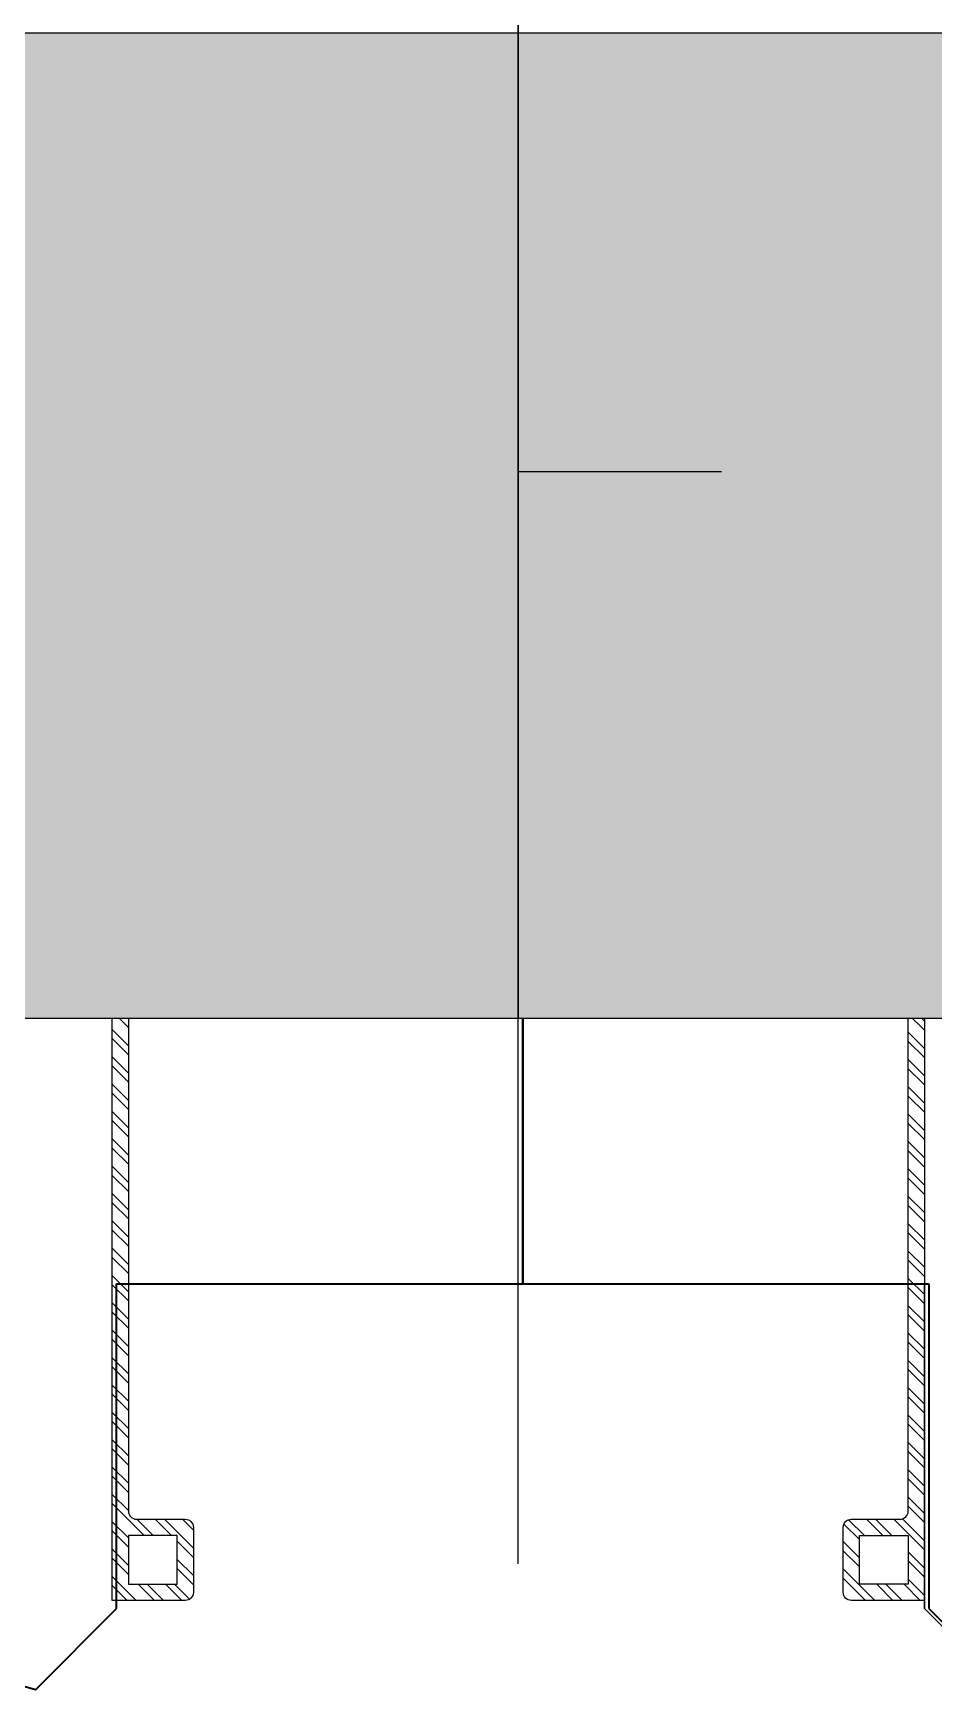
# Model space of a CAD drawing. Header units: millimetres. Extents: x -4391136 to -1798569, y -886572 to -291056.
# Drawn here: x -2453151.2 to -2453040.4, y -393615.9 to -393411.9 of the extents above; entities that cross this region are included whole.
import ezdxf

# ---------------------------------------------------------------- set-up
doc = ezdxf.new("R2010")
doc.units = ezdxf.units.MM
doc.set_wipeout_variables(frame=1)
doc.layers.add('010 - ASPG_FASTERN_DEF_SUB', color=7, linetype='Continuous', plot=False)
doc.layers.add('010 - ASPG_FRAMING_DEF_SUB', color=7, linetype='Continuous', plot=False)
for name, color, linetype in [('010 - ASPG_FLASHING_HATCH_', 7, 'Continuous'), ('010 - ASPG_FLASHING_MAIN_COLOR_2', 7, 'Continuous'), ('010 - ASPG_FLASHING_MAIN_COLOR_4', 7, 'Continuous'), ('010 - ASPG_FLASHING_WIPEOUT_', 7, 'Continuous'), ('010 - ASPG_FRAMING_CUT_COLOR_4', 7, 'Continuous'), ('010 - ASPG_FRAMING_HATCH_', 7, 'Continuous'), ('010 - ASPG_FRAMING_MAIN_COLOR_1', 7, 'Continuous'), ('010 - ASPG_FRAMING_SUB_COLOR_2', 7, 'Continuous'), ('010 - ASPG_FRAMING_WIPEOUT_', 7, 'Continuous'), ('_PP-Dim', 7, 'Continuous'), ('Xref-C-1-PP17-AR-2214-01-B$0$A-GLAZ-CURT', 7, 'Continuous'), ('Xref-C-1-PP17-AR-2214-01-B$0$S-BEAM', 7, 'Continuous'), ('Xref-C-1-PP17-AR-2214-01-B$0$WALL-E', 7, 'Continuous')]:
    doc.layers.add(name, color=color, linetype=linetype)
pattern_1 = [(270, (1257419.243240032, -520041.6224064054), (0.6549599250656583, -1.134423872092541), [0.7562825813950264, -1.512565162790053]), (29.99999999999978, (1257419.243240032, -520041.6224064054), (0.6549599293588203, 1.134423869613882), [0.7562825813950259, -1.512565162790052]), (329.9999999999998, (1257419.243240032, -520041.6224064054), (1.309919854424478, -2.478657937293614e-09), [-1.512565162790051, 0.7562825813950254])]
pattern_2 = [(314.9999999999999, (1257419.492862033, -520021.6224064054), (1.336931354494228, 1.336931354494224), []), (44.99999999999984, (1257419.492862033, -520021.6224064054), (-1.336931354494223, 1.336931354494228), [])]
pattern_3 = [(270, (1257419.442484036, -520043.9224064054), (0.6549599250656583, -1.134423872092541), [0.7562825813950264, -1.512565162790053]), (29.99999999999978, (1257419.442484036, -520043.9224064054), (0.6549599293588203, 1.134423869613882), [0.7562825813950259, -1.512565162790052]), (329.9999999999998, (1257419.442484036, -520043.9224064054), (1.309919854424478, -2.478657937293614e-09), [-1.512565162790051, 0.7562825813950254])]
pattern_4 = [(314.9999999999999, (1257419.192862035, -520023.9224064054), (1.336931354494228, 1.336931354494224), []), (44.99999999999984, (1257419.192862035, -520023.9224064054), (-1.336931354494223, 1.336931354494228), [])]

# ---------------------------------------------------------------- blocks, each defined once
blk = doc.blocks.new('Xref-C-1-PP17-AR-2214-01-B$0$DPA_Curved type B - Curved Type B-V45-ENTRANCE 2 - LOWER ROOF FLOOR PLAN01-flat-1')
at = {"layer": 'Xref-C-1-PP17-AR-2214-01-B$0$A-GLAZ-CURT', "lineweight": 9}
h = blk.add_hatch(dxfattribs=at)
h.set_pattern_fill('ACET-2D-FP_28', angle=90, style=0, pattern_type=2)
h.set_pattern_definition([(49.99999999999999, (2729937.736, 503333.3970000008), (-459.0337474724126, 385.1750482020262), [76.2, -838.2]), (355, (2729937.736, 503333.3970000008), (65.28252745750682, 746.1827032957547), [60.96000000000002, -670.5600000000001]), (100.451, (2729998.464, 503328.0840000007), (-693.3830033246076, -127.8976821547151), [64.76000000000005, -712.3600000000005]), (46.18400000000002, (2729937.736, 503536.5970000007), (-648.57248621923, 622.3064181256742), [114.3, -1257.299999999999]), (96.63599999999998, (2730028.096000001, 503522.5830000007), (-1050.534318683824, -122.2199233656637), [97.14000000000117, -1068.540000000013]), (351.184, (2729937.736, 503536.5970000007), (172.1971373415032, 1110.274966525139), [91.44000000000007, -1005.840000000001]), (21.00000000000002, (2730039.336000001, 503485.7970000007), (-214.7433929342338, 559.4256646482162), [76.20000000000027, -838.2000000000031]), (326, (2730039.336000001, 503485.7970000007), (418.8539380654042, 620.9765000836201), [60.95999999999974, -670.559999999997]), (71.45100000000002, (2730089.874, 503451.7080000007), (-668.4524660190125, 224.2969172171013), [64.75999999999986, -712.3599999999984]), (37.50000000000001, (2729937.736, 503333.3970000008), (-158.7692420154775, 206.9121046213362), [33.528, -628.904, 33.528, -1320.292]), (37.50000000000001, (2729937.736, 503333.3970000008), (-158.7692420154775, 206.9121046213362), [-695.96, -647.192, 33.528, -639.572]), (7.499999999999995, (2729937.736, 503333.3970000008), (-47.30360574389218, 359.3065578758988), [33.52799999999999, -354.5839999999999, 33.52799999999999, -870.204]), (7.499999999999995, (2729937.736, 503333.3970000008), (-47.30360574389218, 359.3065578758988), [-421.64, -613.6639999999999, 33.52799999999999, -223.012]), (327.5, (2729711.168000001, 503333.3970000008), (146.1911639370438, 229.474161533996), [33.52800000000036, -220.4720000000024, -1844.04000000002]), (327.5, (2729711.168000001, 503333.3970000008), (146.1911639370438, 229.474161533996), [-254.0000000000028, 33.52800000000036, -758.9520000000082, -1051.560000000011]), (327.5, (2729711.168000001, 503333.3970000008), (146.1911639370438, 229.474161533996), [-1046.480000000011, 33.52800000000036, -1018.032000000011]), (317.5, (2729609.568, 503333.3970000008), (321.0978918266118, 350.4168590258025), [33.52799999999964, -296.6719999999968, 33.52799999999964, -1239.519999999987]), (317.5, (2729609.568, 503333.3970000008), (321.0978918266118, 350.4168590258025), [-363.7279999999961, -492.7599999999947, 33.52799999999964, -713.2319999999922])])
h.paths.add_polyline_path([(-3.259629011154175e-09, -671.488426612399), (-3.259629011154175e-09, -750.0000001529115), (149.9999999967404, -750.0000001529115), (149.9999999967404, -700.0000001529697), (189.999999997206, -700.0000001529697), (199.999999997206, -690.0000001530279), (173.1051923334599, -576.677522799524), (156.8743433556519, -461.3437719100621), (151.4483587355353, -345.0000000798609), (156.8743433412164, -228.6562282490777), (173.2759108911268, -112.603146939131), (199.9999999529682, -6.402842700481415e-10), (173.1051923055202, 113.3224773565307), (156.8743433435448, 228.6562282480299), (151.4483587383293, 345.0000000788714), (156.8743433584459, 461.3437719088979), (173.2759108911268, 577.3968530856073), (199.999999997206, 690.0000001520966), (189.999999997206, 700.0000001521548), (149.9999999967404, 700.0000001521548), (149.9999999967404, 750.0000001518638), (-3.259629011154175e-09, 750.0000001518638)])
at = {"layer": 'Xref-C-1-PP17-AR-2214-01-B$0$A-GLAZ-CURT', "color": 7, "lineweight": 35}
for p, q in [((150, 750.0000001523877), (0, 750.0000001523877)), ((0, 750.0000001523877), (0, -750.0000001523877)), ((150, 700.0000001526787), (150, 750.0000001523877)), ((190, 700.0000001526787), (150, 700.0000001526787)), ((200, 690.0000001526205), (190, 700.0000001526787))]:
    blk.add_line(p, q, dxfattribs=at)
blk.add_arc((1401.480889340397, 344.9999999998836), 1250.032530598756, 163.9788116621144, 196.0211883314746, dxfattribs=at)
blk = doc.blocks.new('Xref-C-1-PP17-AR-2214-01-B$0$DPA_Curved type B - Curved Type B-V35-ENTRANCE 2 - LOWER ROOF FLOOR PLAN01-flat-1')
at = {"layer": 'Xref-C-1-PP17-AR-2214-01-B$0$A-GLAZ-CURT', "color": 7}
for p, q in [((0, 750.0000001523877), (0, -750.0000001523877)), ((0, -750.0000001523877), (0, 750.0000001523877)), ((150, 700.5497543978272), (150, 750.0000001523877)), ((150, 750.0000001523877), (150, 700.5497543978272))]:
    blk.add_line(p, q, dxfattribs=at)
blk = doc.blocks.new('Xref-C-1-PP17-AR-2214-01-B$0$DPA_Curved type A - Curved Type A-V34-ENTRANCE 2 - LOWER ROOF FLOOR PLAN01-flat-1')
at = {"layer": 'Xref-C-1-PP17-AR-2214-01-B$0$A-GLAZ-CURT', "color": 7}
for p, q in [((0, 750.0000001523877), (0, -750.0000001523877)), ((0, -750.0000001523877), (0, 750.0000001523877)), ((190.0000000004657, -700.0000001520966), (200.0000000004657, -690.0000001542503)), ((200.0000000004657, -690.0000001542503), (190.0000000004657, -700.0000001520966)), ((150.0000000004657, -750.0000001523877), (150.0000000004657, -700.0000001520966)), ((150.0000000004657, -700.0000001520966), (190.0000000004657, -700.0000001520966)), ((190.0000000004657, -700.0000001520966), (150.0000000004657, -700.0000001520966)), ((150.0000000004657, -700.0000001520966), (150.0000000004657, -750.0000001523877))]:
    blk.add_line(p, q, dxfattribs=at)
blk = doc.blocks.new('Xref-C-1-PP17-AR-2214-01-B$0$DPA_Curved type A - Curved Type A-V14-ENTRANCE 2 - LOWER ROOF FLOOR PLAN01-flat-1')
at = {"layer": 'Xref-C-1-PP17-AR-2214-01-B$0$A-GLAZ-CURT', "lineweight": 9}
h = blk.add_hatch(dxfattribs=at)
h.set_pattern_fill('ACET-2D-FP_15', angle=90, style=0, pattern_type=2)
h.set_pattern_definition([(49.99999999999999, (2729937.736, 501833.3970000008), (-459.0337474724126, 385.1750482020262), [76.2, -838.2]), (355, (2729937.736, 501833.3970000008), (65.28252745750682, 746.1827032957547), [60.96000000000002, -670.5600000000001]), (100.451, (2729998.464, 501828.0840000007), (-693.3830033246076, -127.8976821547151), [64.76000000000005, -712.3600000000005]), (46.18400000000002, (2729937.736, 502036.5970000007), (-648.57248621923, 622.3064181256742), [114.3, -1257.299999999999]), (96.63599999999998, (2730028.096000001, 502022.5830000007), (-1050.534318683824, -122.2199233656637), [97.14000000000117, -1068.540000000013]), (351.184, (2729937.736, 502036.5970000007), (172.1971373415032, 1110.274966525139), [91.44000000000007, -1005.840000000001]), (21.00000000000002, (2730039.336000001, 501985.7970000007), (-214.7433929342338, 559.4256646482162), [76.20000000000027, -838.2000000000031]), (326, (2730039.336000001, 501985.7970000007), (418.8539380654042, 620.9765000836201), [60.95999999999974, -670.559999999997]), (71.45100000000002, (2730089.874, 501951.7080000007), (-668.4524660190125, 224.2969172171013), [64.75999999999986, -712.3599999999984]), (37.50000000000001, (2729937.736, 501833.3970000008), (-158.7692420154775, 206.9121046213362), [33.528, -628.904, 33.528, -1320.292]), (37.50000000000001, (2729937.736, 501833.3970000008), (-158.7692420154775, 206.9121046213362), [-695.96, -647.192, 33.528, -639.572]), (7.499999999999995, (2729937.736, 501833.3970000008), (-47.30360574389218, 359.3065578758988), [33.52799999999999, -354.5839999999999, 33.52799999999999, -870.204]), (7.499999999999995, (2729937.736, 501833.3970000008), (-47.30360574389218, 359.3065578758988), [-421.64, -613.6639999999999, 33.52799999999999, -223.012]), (327.5, (2729711.168000001, 501833.3970000008), (146.1911639370438, 229.474161533996), [33.52800000000036, -220.4720000000024, -1844.04000000002]), (327.5, (2729711.168000001, 501833.3970000008), (146.1911639370438, 229.474161533996), [-254.0000000000028, 33.52800000000036, -758.9520000000082, -1051.560000000011]), (327.5, (2729711.168000001, 501833.3970000008), (146.1911639370438, 229.474161533996), [-1046.480000000011, 33.52800000000036, -1018.032000000011]), (317.5, (2729609.568, 501833.3970000008), (321.0978918266118, 350.4168590258025), [33.52799999999964, -296.6719999999968, 33.52799999999964, -1239.519999999987]), (317.5, (2729609.568, 501833.3970000008), (321.0978918266118, 350.4168590258025), [-363.7279999999961, -492.7599999999947, 33.52799999999964, -713.2319999999922])])
h.paths.add_polyline_path([(-3.259629011154175e-09, -750.0000001529115), (149.9999999967404, -750.0000001529115), (149.9999999967404, -700.0000001526205), (189.999999997206, -700.0000001526205), (199.999999997206, -690.0000001547742), (173.0546247502789, -460.8418314472074), (156.8637420292944, -230.6736867153668), (151.462835598737, -1.164153218269348e-09), (156.8637420292944, 230.6736867130967), (173.2759108911268, 462.7237694916548), (199.999999997206, 690.0000001525041), (189.999999997206, 700.0000001525041), (149.9999999967404, 700.0000001525041), (149.9999999967404, 750.0000001518638), (-3.259629011154175e-09, 750.0000001518638)])
at = {"layer": 'Xref-C-1-PP17-AR-2214-01-B$0$A-GLAZ-CURT', "color": 7, "lineweight": 35}
for p, q in [((0, 750.0000001523877), (0, -750.0000001523877)), ((190, -700.0000001520966), (200, -690.0000001543085)), ((150, -750.0000001523877), (150, -700.0000001520966)), ((150, -700.0000001520966), (190, -700.0000001520966)), ((0, -750.0000001523877), (150, -750.0000001523877))]:
    blk.add_line(p, q, dxfattribs=at)
blk = doc.blocks.new('W-1-PP17-ENT2_REV00_20260526-152612_EX_LOPF-1')
at = {"layer": 'Xref-C-1-PP17-AR-2214-01-B$0$S-BEAM', "color": 7}
blk.add_line((-19234.99999829847, -10205.01763978606), (470.0000017015263, -10205.01763978606), dxfattribs=at)
at = {"layer": 'Xref-C-1-PP17-AR-2214-01-B$0$WALL-E', "color": 7}
blk.add_line((970.0000017015263, -10204.99999999866), (-13434.99999984959, -10204.99999999866), dxfattribs=at)
at = {"color": 7, "rotation": 270}
for name, p in [('Xref-C-1-PP17-AR-2214-01-B$0$DPA_Curved type B - Curved Type B-V35-ENTRANCE 2 - LOWER ROOF FLOOR PLAN01-flat-1', (-6684.999999696855, -10205.0088198926)), ('Xref-C-1-PP17-AR-2214-01-B$0$DPA_Curved type B - Curved Type B-V45-ENTRANCE 2 - LOWER ROOF FLOOR PLAN01-flat-1', (-6684.450245452113, -10205.0088198926)), ('Xref-C-1-PP17-AR-2214-01-B$0$DPA_Curved type A - Curved Type A-V34-ENTRANCE 2 - LOWER ROOF FLOOR PLAN01-flat-1', (-5184.999999696855, -10205.0088198926)), ('Xref-C-1-PP17-AR-2214-01-B$0$DPA_Curved type A - Curved Type A-V14-ENTRANCE 2 - LOWER ROOF FLOOR PLAN01-flat-1', (-5184.450245451648, -10205.0088198926))]:
    blk.add_blockref(name, p, dxfattribs=at)
blk = doc.blocks.new('*U1996')
at = {"color": 7}
blk.add_wipeout([(9.094947017729282e-13, -5.4569682106375694e-12), (6969.999999999998, -5.4569682106375694e-12), (6969.999999999998, 119.92499999998472), (9.094947017729282e-13, 119.92499999998472)], dxfattribs=at).dxf.layer = '010 - ASPG_FRAMING_WIPEOUT_'
at = {"layer": '010 - ASPG_FRAMING_MAIN_COLOR_1', "color": 7}
blk.add_line((2.91038304567337e-11, 0), (6970, 0), dxfattribs=at)
blk = doc.blocks.new('*U3397')
at = {"layer": '010 - ASPG_FRAMING_HATCH_', "transparency": 33554585}
h = blk.add_hatch(dxfattribs=at)
h.set_pattern_fill('ANSI32', scale=0.25)
h.set_pattern_definition([(45, (0, 0), (-1.683798022700467, 1.683798022700467), []), (45, (1.1225325, 0), (-1.683798022700467, 1.683798022700467), [])])
edge = h.paths.add_edge_path()
edge.add_line((2.000000000009768, -50.0000000001819), (2.000000000009536, -75.00000000027285))
edge.add_line((2.000000000009536, -75.00000000027285), (-1.376676550535194e-14, -75.00000000027285))
edge.add_line((-1.377727649045784e-14, -75.00000000027285), (2.183725214694612e-13, -49.00000000020555))
edge.add_arc((0.9999999999907824, -49.00000000021976), 0.999999999990564, 89.99999999918577, 179.9999999991858, ccw=False)
edge.add_line((1.000000000004993, -48.00000000022919), (62.99999999987471, -48.00000000022955))
edge.add_arc((62.99999999988892, -47.00000000023898), 0.999999999990564, 269.9999999991858, 359.9999999991858)
edge.add_line((63.99999999987948, -47.00000000025319), (63.99999999987995, 47.00000000025248))
edge.add_arc((62.99999999988939, 47.00000000023827), 0.999999999990564, 8.142219984623432e-10, 90.00000000081424)
edge.add_line((62.99999999987518, 48.00000000022884), (1.000000000005464, 48.00000000022919))
edge.add_arc((0.9999999999912551, 49.00000000021976), 0.999999999990564, 180.0000000008142, 270.0000000008142, ccw=False)
edge.add_line((6.91122180303467e-13, 49.00000000020555), (9.232719782633861e-13, 75.00000000027285))
edge.add_line((9.232719782633861e-13, 75.00000000027285), (2.000000000010473, 75.00000000027285))
edge.add_line((2.000000000010473, 75.00000000027285), (2.000000000010241, 50.0000000001819))
edge.add_line((2.000000000010241, 50.0000000001819), (140.9999999998781, 50.00000000018107))
edge.add_line((140.9999999998781, 50.00000000018107), (140.9999999998781, 41.00000000016652))
edge.add_arc((139.9999999998876, 41.00000000018073), 0.999999999990564, 269.9999999991858, 359.9999999991858, ccw=False)
edge.add_line((139.9999999998734, 40.00000000019017), (131.999999999892, 40.00000000019029))
edge.add_arc((131.9999999998778, 41.00000000018085), 0.999999999990564, 180.0000000008142, 270.0000000008142, ccw=False)
edge.add_line((130.9999999998872, 41.00000000016664), (130.9999999998872, 47.00000000025214))
edge.add_arc((129.9999999998967, 47.00000000023793), 0.999999999990564, 8.142219984623432e-10, 90.00000000081424)
edge.add_line((129.9999999998824, 48.00000000022849), (66.99999999989429, 48.00000000022884))
edge.add_arc((66.99999999988007, 47.00000000023827), 0.999999999990564, 89.99999999918577, 179.9999999991858)
edge.add_line((65.99999999988951, 47.00000000025248), (65.99999999988903, -47.00000000025319))
edge.add_arc((66.99999999987959, -47.00000000023898), 0.999999999990564, 180.0000000008142, 270.0000000008142)
edge.add_line((66.9999999998938, -48.00000000022955), (129.9999999998819, -48.0000000002299))
edge.add_arc((129.9999999998961, -47.00000000023933), 0.999999999990564, 269.9999999991858, 359.9999999991858)
edge.add_line((130.9999999998867, -47.00000000025354), (130.9999999998868, -41.00000000357866))
edge.add_arc((131.9999999998773, -41.00000000359287), 0.999999999990564, 89.99999999918577, 179.9999999991858, ccw=False)
edge.add_line((131.9999999998915, -40.0000000036023), (139.9999999998729, -40.00000000360242))
edge.add_arc((139.9999999998871, -41.00000000359299), 0.999999999990564, 8.14225131762214e-10, 90.00000000081423, ccw=False)
edge.add_line((140.9999999998777, -41.00000000357878), (140.9999999998776, -50.00000000632181))
edge.add_line((140.9999999998776, -50.00000000632181), (2.000000000009777, -50.0000000001819))
h.paths.add_polyline_path([(138.9999999998686, 48.00000000022837), (138.9999999998686, 42.00000000355348), (132.9999999998968, 42.0000000035536), (132.9999999998968, 48.00000000022849)], flags=16)
h.paths.add_polyline_path([(138.999999999868, -48.00000000023002), (138.9999999998681, -42.00000000355513), (132.9999999998963, -42.00000000355501), (132.9999999998962, -48.00000000023001)], flags=16)
at = {"layer": '010 - ASPG_FRAMING_HATCH_'}
h = blk.add_hatch(dxfattribs=at)
h.set_pattern_fill('ANSI37', scale=0.5954980955866349, angle=-90.00000000000001)
h.set_pattern_definition(pattern_2)
edge = h.paths.add_edge_path()
edge.add_ellipse((57.77220869647454, 55.00000000111321), major_axis=(-3.509070088518285e-14, -4.999999999272404), ratio=0.6444816938462435, start_angle=0, end_angle=180)
edge.add_line((57.77220869647455, 60.00000000018189), (61.99999999977764, 60.00000000018189))
edge.add_arc((61.99999999977037, 60.30000000023573), 0.3000000000538421, -89.99999999861039, -1.389609784768862e-09)
edge.add_line((62.29999999982421, 60.30000000022845), (62.29999999982421, 61.00000000018188))
edge.add_line((62.29999999982421, 61.00000000018188), (61.79999999982421, 61.50000000041472))
edge.add_line((61.79999999982421, 61.50000000041472), (62.29999999982421, 62.00000000018188))
edge.add_line((62.29999999982421, 62.00000000018188), (61.79999999982421, 62.50000000041472))
edge.add_line((61.79999999982421, 62.50000000041472), (62.29999999982421, 63.00000000018188))
edge.add_line((62.29999999982421, 63.00000000018188), (61.79999999982421, 63.50000000018188))
edge.add_line((61.79999999982421, 63.50000000018188), (62.29999999982421, 64.00000000018188))
edge.add_line((62.29999999982421, 64.00000000018188), (62.29999999982421, 65.00000000018188))
edge.add_line((62.29999999982421, 65.00000000018188), (63.29999999970779, 65.00000000018188))
edge.add_line((63.29999999970779, 65.00000000018188), (63.79999999970779, 65.50000000018188))
edge.add_line((63.79999999970779, 65.50000000018188), (64.2999999997078, 65.00000000018188))
edge.add_line((64.2999999997078, 65.00000000018188), (64.7999999997078, 65.50000000018188))
edge.add_line((64.7999999997078, 65.50000000018188), (65.2999999997078, 65.00000000018188))
edge.add_line((65.2999999997078, 65.00000000018188), (65.7999999997078, 65.50000000018188))
edge.add_line((65.7999999997078, 65.50000000018188), (66.29999999982421, 65.00000000018188))
edge.add_line((66.29999999982421, 65.00000000018188), (66.99999999977764, 65.00000000018188))
edge.add_arc((66.99999999974126, 65.30000000014842), 0.2999999999665306, -89.99999999305199, 1.528565674358258e-08)
edge.add_line((67.2999999997078, 65.30000000022845), (67.30017822586116, 60.00000000018188))
edge.add_arc((77.20009572393145, 55.00000000088038), 11.09091368921486, 153.2037265686182, 206.7962734313818)
edge.add_line((67.30017822586116, 50.00000000157887), (57.77220869647455, 50.00000000157887))
h = blk.add_hatch(dxfattribs=at)
h.set_pattern_fill('ANSI37', scale=0.5954980955866349, angle=-90.00000000000001)
h.set_pattern_definition(pattern_4)
edge = h.paths.add_edge_path()
edge.add_ellipse((11.52796953010241, 55.00000000111323), major_axis=(-3.510345640540481e-14, -4.999999999272404), ratio=0.6444816938462435, start_angle=180, end_angle=360, ccw=False)
edge.add_line((11.52796953010241, 60.00000000018191), (2.00000000074399, 60.00000000018191))
edge.add_arc((-7.899917497165894, 55.00000000111323), 11.09091368915029, -26.79627343179601, 26.796273430967574, ccw=False)
edge.add_line((2.000000000715794, 50.00000000157889), (11.52796953007421, 50.00000000157889))
h = blk.add_hatch(dxfattribs=at)
h.set_pattern_fill('HONEY', scale=0.238199238234654, angle=-90.00000000000001)
h.set_pattern_definition(pattern_3)
edge = h.paths.add_edge_path()
edge.add_ellipse((11.7775915319535, 55.00000000111977), major_axis=(-3.509070088518285e-14, -4.999999999272404), ratio=0.6444816938462435, start_angle=0, end_angle=360, ccw=False)
h = blk.add_hatch(dxfattribs=at)
h.set_pattern_fill('HONEY', scale=0.238199238234654, angle=-90.00000000000001)
h.set_pattern_definition(pattern_1)
edge = h.paths.add_edge_path()
edge.add_ellipse((57.52258669462346, 55.00000000111321), major_axis=(-3.509070088518285e-14, -4.999999999272404), ratio=0.6444816938462435, start_angle=0, end_angle=360)
h = blk.add_hatch(dxfattribs=at)
h.set_pattern_fill('ANSI37', scale=0.5954980955866349, angle=-90.00000000000001)
h.set_pattern_definition(pattern_4)
edge = h.paths.add_edge_path()
edge.add_ellipse((11.52796953010241, -55.00000000111394), major_axis=(-3.510345640540481e-14, 4.999999999272404), ratio=0.6444816938462435, start_angle=0, end_angle=180)
edge.add_line((11.52796953010241, -60.00000000018262), (2.00000000074399, -60.00000000018262))
edge.add_arc((-7.899917497165894, -55.00000000111394), 11.09091368915029, 333.2037265690324, 386.796273431796)
edge.add_line((2.000000000715794, -50.0000000015796), (11.52796953007421, -50.0000000015796))
h = blk.add_hatch(dxfattribs=at)
h.set_pattern_fill('HONEY', scale=0.238199238234654, angle=-90.00000000000001)
h.set_pattern_definition(pattern_3)
edge = h.paths.add_edge_path()
edge.add_ellipse((11.7775915319535, -55.00000000112048), major_axis=(-3.509070088518285e-14, 4.999999999272404), ratio=0.6444816938462435, start_angle=0, end_angle=360)
h = blk.add_hatch(dxfattribs=at)
h.set_pattern_fill('HONEY', scale=0.238199238234654, angle=-90.00000000000001)
h.set_pattern_definition(pattern_1)
edge = h.paths.add_edge_path()
edge.add_ellipse((57.52258669462346, -55.00000000111392), major_axis=(-3.509070088518285e-14, 4.999999999272404), ratio=0.6444816938462435, start_angle=0, end_angle=360, ccw=False)
h = blk.add_hatch(dxfattribs=at)
h.set_pattern_fill('ANSI37', scale=0.5954980955866349, angle=-90.00000000000001)
h.set_pattern_definition(pattern_2)
edge = h.paths.add_edge_path()
edge.add_ellipse((57.77220869647454, -55.00000000111392), major_axis=(-3.509070088518285e-14, 4.999999999272404), ratio=0.6444816938462435, start_angle=180, end_angle=360, ccw=False)
edge.add_line((57.77220869647455, -60.0000000001826), (61.99999999977764, -60.0000000001826))
edge.add_arc((61.99999999977037, -60.30000000023644), 0.3000000000538421, 360.0000000013896, 449.9999999986104, ccw=False)
edge.add_line((62.29999999982421, -60.30000000022916), (62.29999999982421, -61.0000000001826))
edge.add_line((62.29999999982421, -61.0000000001826), (61.79999999982421, -61.50000000041543))
edge.add_line((61.79999999982421, -61.50000000041543), (62.29999999982421, -62.0000000001826))
edge.add_line((62.29999999982421, -62.0000000001826), (61.79999999982421, -62.50000000041543))
edge.add_line((61.79999999982421, -62.50000000041543), (62.29999999982421, -63.0000000001826))
edge.add_line((62.29999999982421, -63.0000000001826), (61.79999999982421, -63.5000000001826))
edge.add_line((61.79999999982421, -63.5000000001826), (62.29999999982421, -64.0000000001826))
edge.add_line((62.29999999982421, -64.0000000001826), (62.29999999982421, -65.0000000001826))
edge.add_line((62.29999999982421, -65.0000000001826), (63.29999999970779, -65.0000000001826))
edge.add_line((63.29999999970779, -65.0000000001826), (63.79999999970779, -65.5000000001826))
edge.add_line((63.79999999970779, -65.5000000001826), (64.2999999997078, -65.0000000001826))
edge.add_line((64.2999999997078, -65.0000000001826), (64.7999999997078, -65.5000000001826))
edge.add_line((64.7999999997078, -65.5000000001826), (65.2999999997078, -65.0000000001826))
edge.add_line((65.2999999997078, -65.0000000001826), (65.7999999997078, -65.5000000001826))
edge.add_line((65.7999999997078, -65.5000000001826), (66.29999999982421, -65.0000000001826))
edge.add_line((66.29999999982421, -65.0000000001826), (66.99999999977764, -65.0000000001826))
edge.add_arc((66.99999999974126, -65.30000000014913), 0.2999999999665306, 359.99999998471435, 449.999999993052, ccw=False)
edge.add_line((67.2999999997078, -65.30000000022916), (67.30017822586116, -60.0000000001826))
edge.add_arc((77.20009572393145, -55.00000000088109), 11.09091368921486, 153.2037265686182, 206.7962734313818, ccw=False)
edge.add_line((67.30017822586116, -50.00000000157958), (57.77220869647455, -50.00000000157958))
at = {"layer": '010 - ASPG_FASTERN_DEF_SUB', "color": 7}
blk.add_point((0, 0), dxfattribs=at)
at = {"layer": '010 - ASPG_FRAMING_CUT_COLOR_4', "color": 7}
blk.add_lwpolyline([(2.000000000009768, -50.0000000001819), (2.000000000009536, -75.00000000027285), (-1.377727649045784e-14, -75.00000000027285), (2.183725214694612e-13, -49.00000000020555, -0.414213562373095), (1.000000000004993, -48.00000000022919), (62.99999999987471, -48.00000000022955, 0.414213562373095), (63.99999999987948, -47.00000000025319), (63.99999999987995, 47.00000000025248, 0.414213562373095), (62.99999999987518, 48.00000000022884), (1.000000000005466, 48.00000000022919, -0.414213562373095), (6.91122180303467e-13, 49.00000000020555), (9.232719782633861e-13, 75.00000000027285), (2.000000000010473, 75.00000000027285), (2.000000000010241, 50.0000000001819), (140.9999999998781, 50.00000000018107), (140.9999999998781, 41.00000000016652, -0.414213562373095), (139.9999999998734, 40.00000000019017), (131.999999999892, 40.00000000019029, -0.414213562373095), (130.9999999998872, 41.00000000016664), (130.9999999998872, 47.00000000025214, 0.414213562373095), (129.9999999998824, 48.00000000022849), (66.99999999989429, 48.00000000022884, 0.414213562373095), (65.99999999988951, 47.00000000025248), (65.99999999988903, -47.00000000025319, 0.414213562373095), (66.9999999998938, -48.00000000022955), (129.9999999998819, -48.0000000002299, 0.414213562373095), (130.9999999998867, -47.00000000025354), (130.9999999998868, -41.00000000357866, -0.414213562373095), (131.9999999998915, -40.0000000036023), (139.9999999998729, -40.00000000360242, -0.414213562373095), (140.9999999998777, -41.00000000357878), (140.9999999998776, -50.00000000632181)], format="xyb", close=True, dxfattribs=at)
for points in [[(138.9999999998686, 48.00000000022837), (138.9999999998686, 42.00000000355348), (132.9999999998968, 42.0000000035536), (132.9999999998968, 48.00000000022849)], [(138.999999999868, -48.00000000023002), (138.9999999998681, -42.00000000355513), (132.9999999998963, -42.00000000355501), (132.9999999998962, -48.00000000023001)]]:
    blk.add_lwpolyline(points, close=True, dxfattribs=at)
at = {"layer": '010 - ASPG_FRAMING_DEF_SUB', "color": 7, "transparency": 33554508}
blk.add_line((136.4999999998283, 2.131628207280301e-14), (-4.500000000049795, 2.131628207280301e-14), dxfattribs=at)
at = {"layer": '010 - ASPG_FRAMING_DEF_SUB', "color": 7, "transparency": 33554457}
for points in [[(54.30017822586116, 50.00000000157887), (67.30017822586116, 50.00000000157887), (67.30017822586116, 65.50000000018188), (54.30017822586116, 65.50000000018188)], [(2.000000000715794, 50.00000000157889), (15.00000000071579, 50.00000000158543), (15.00000000071579, 60.00000000039217), (2.000000000715794, 60.00000000038563)], [(2.000000000715794, -50.0000000015796), (15.00000000071579, -50.00000000158614), (15.00000000071579, -60.00000000039288), (2.000000000715794, -60.00000000038634)], [(54.30017822586116, -50.00000000157958), (67.30017822586116, -50.00000000157958), (67.30017822586116, -65.5000000001826), (54.30017822586116, -65.5000000001826)]]:
    blk.add_lwpolyline(points, close=True, dxfattribs=at)
at = {"layer": '010 - ASPG_FRAMING_SUB_COLOR_2', "color": 7}
for points in [[(57.52258669462346, 50.00000000157888), (67.30017822586116, 50.00000000157887, -0.2381992382621886), (67.30017822586116, 60.00000000018188), (67.2999999997078, 65.30000000022845, -0.4142135624157165), (66.99999999977764, 65.00000000018188), (66.29999999982421, 65.00000000018188), (65.7999999997078, 65.50000000018188), (65.2999999997078, 65.00000000018188), (64.7999999997078, 65.50000000018188), (64.2999999997078, 65.00000000018188), (63.79999999970779, 65.50000000018188), (63.29999999970779, 65.00000000018188), (62.29999999982421, 65.00000000018188), (62.29999999982421, 64.00000000018188), (61.79999999982421, 63.50000000018188), (62.29999999982421, 63.00000000018188), (61.79999999982421, 62.50000000041472), (62.29999999982421, 62.00000000018188), (61.79999999982421, 61.50000000041472), (62.29999999982421, 61.00000000018188), (62.29999999982421, 60.30000000022845, -0.414213562358888), (61.99999999977764, 60.00000000018188), (57.52258669462346, 60.00000000018189)], [(11.77759153183708, 50.00000000158543), (2.000000000715794, 50.00000000157889, 0.2381992382621886), (2.000000000715796, 60.00000000018191), (11.77759153183708, 60.00000000018844)], [(11.77759153183708, -50.00000000158614), (2.000000000715794, -50.0000000015796, -0.2381992382621886), (2.000000000715796, -60.00000000018262), (11.77759153183708, -60.00000000018915)], [(57.52258669462346, -50.00000000157959), (67.30017822586116, -50.00000000157958, 0.2381992382621886), (67.30017822586116, -60.0000000001826), (67.2999999997078, -65.30000000022916, 0.4142135624157165), (66.99999999977764, -65.0000000001826), (66.29999999982421, -65.0000000001826), (65.7999999997078, -65.5000000001826), (65.2999999997078, -65.0000000001826), (64.7999999997078, -65.5000000001826), (64.2999999997078, -65.0000000001826), (63.79999999970779, -65.5000000001826), (63.29999999970779, -65.0000000001826), (62.29999999982421, -65.0000000001826), (62.29999999982421, -64.0000000001826), (61.79999999982421, -63.5000000001826), (62.29999999982421, -63.0000000001826), (61.79999999982421, -62.50000000041543), (62.29999999982421, -62.0000000001826), (61.79999999982421, -61.50000000041543), (62.29999999982421, -61.0000000001826), (62.29999999982421, -60.30000000022916, 0.414213562358888), (61.99999999977764, -60.0000000001826), (57.52258669462346, -60.0000000001826)]]:
    blk.add_lwpolyline(points, format="xyb", dxfattribs=at)
at = {"layer": '010 - ASPG_FRAMING_SUB_COLOR_2', "color": 7, "extrusion": (0, 0, -1)}
for centre, major_axis in [((11.7775915319535, 55.00000000111977), (-3.509070088518285e-14, -4.999999999272404)), ((57.52258669462346, -55.00000000111392), (-3.509070088518285e-14, 4.999999999272404))]:
    blk.add_ellipse(centre, major_axis=major_axis, ratio=0.6444816938462435, dxfattribs=at)
at = {"layer": '010 - ASPG_FRAMING_SUB_COLOR_2', "color": 7}
for centre, major_axis in [((57.52258669462346, 55.00000000111321), (-3.509070088518285e-14, -4.999999999272404)), ((11.7775915319535, -55.00000000112048), (-3.509070088518285e-14, 4.999999999272404))]:
    blk.add_ellipse(centre, major_axis=major_axis, ratio=0.6444816938462435, dxfattribs=at)
blk = doc.blocks.new('*U3050')
at = {"color": 7, "transparency": 33554559, "xscale": -1, "rotation": 270}
for p in [(0, 0), (1500, 1.546684558206834e-09)]:
    blk.add_blockref('*U3397', p, dxfattribs=at)
blk = doc.blocks.new('W-1-PP17-ENT2_REV00_20260528-225335_ASPG_UPPF')
at = {"color": 7}
blk.add_blockref('*U1996', (-7750, -10205), dxfattribs=at)
at = {"color": 7, "xscale": -1, "zscale": -1, "rotation": 180}
blk.add_blockref('*U3050', (-7435, -10252.99999999953), dxfattribs=at)
blk.add_blockref('*U3050', (-5935, -10252.99999999953), dxfattribs=at)
blk = doc.blocks.new('*U3060')
at = {"layer": '010 - ASPG_FLASHING_HATCH_'}
h = blk.add_hatch(dxfattribs=at)
h.set_pattern_fill('DOTS', scale=0.5)
h.set_pattern_definition([(0, (0, 0), (19.84375, 39.6875), [0, -39.6875])])
h.paths.add_polyline_path([(0, -52), (3000.000000000233, -52), (3000.000000000175, -298), (1.094595811627281e-16, -298)])
at = {"layer": '010 - ASPG_FLASHING_MAIN_COLOR_2', "color": 7}
blk.add_lwpolyline([(0, -52), (3000.000000000233, -52), (3000.000000000175, -298), (1.094595811627281e-16, -298)], close=True, dxfattribs=at)
at = {"color": 7}
blk.add_wipeout([(0, 69.29999999994834), (2999.9999999998217, 69.29999999994834), (3000.0000000000546, -51.99999999999727), (0, -51.99999999999727)], dxfattribs=at).dxf.layer = '010 - ASPG_FLASHING_WIPEOUT_'
at = {"layer": '010 - ASPG_FLASHING_HATCH_'}
h = blk.add_hatch(dxfattribs=at)
h.set_pattern_fill('DOTS', scale=0.1)
h.set_pattern_definition([(0, (0, 0), (3.96875, 7.9375), [0, -7.9375])])
h.paths.add_polyline_path([(-2.8421709430404e-14, 69.29999999999998), (3000, 69.29999999999998), (3000.000000000233, -52.00000000000001), (3.155443620884047e-30, -52.00000000000001)])
at = {"layer": '010 - ASPG_FLASHING_MAIN_COLOR_4', "color": 7}
blk.add_lwpolyline([(-2.8421709430404e-14, 69.29999999999998), (3000, 69.29999999999998), (3000.000000000233, -52.00000000000001), (3.155443620884047e-30, -52.00000000000001)], close=True, dxfattribs=at)
at = {"layer": 'Defpoints', "color": 7}
for p in [(3.552713678800501e-15, 2), (3.185319639056294e-15, 2)]:
    blk.add_line(p, (25, 2), dxfattribs=at)

msp = doc.modelspace()

# ---------------------------------------------------------------- block references
at = {"color": 7}
msp.add_blockref('W-1-PP17-ENT2_REV00_20260528-225335_ASPG_UPPF', (-2447156.514610203, -383210.8748381315), dxfattribs=at)

# ---------------------------------------------------------------- next in the draw order: block references
at = {"layer": '_PP-Dim', "color": 7}
msp.add_blockref('W-1-PP17-ENT2_REV00_20260526-152612_EX_LOPF-1', (-2447156.514610203, -383210.8748381315), dxfattribs=at)

# ---------------------------------------------------------------- next in the draw order: block references
at = {"color": 7, "xscale": -1, "rotation": 180}
msp.add_blockref('*U3060', (-2456091.514610203, -393463.8748381311), dxfattribs=at)

# ---------------------------------------------------------------- next in the draw order: block references
msp.add_blockref('*U3060', (-2453091.514610203, -393463.874838131), dxfattribs=at)

doc.saveas('drawing.dxf')
